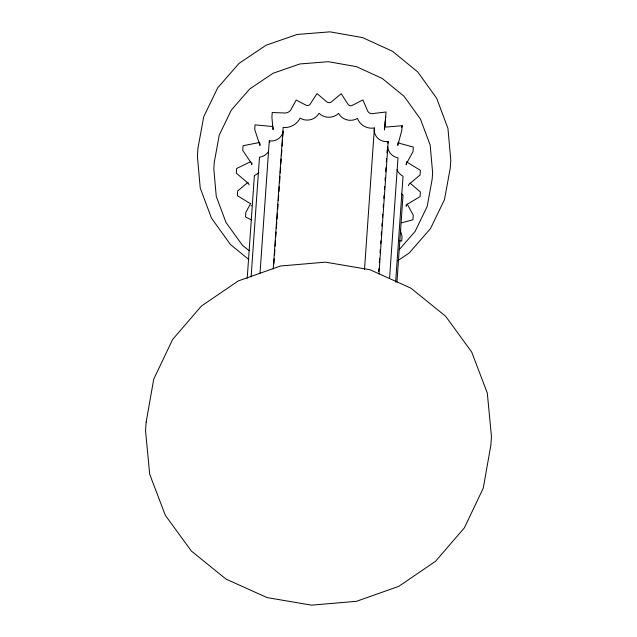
<?xml version="1.0" encoding="UTF-8"?>
<svg xmlns="http://www.w3.org/2000/svg" width="637" height="637" viewBox="0 0 637 637"><rect width="100%" height="100%" fill="white"/><g stroke="black" fill="none" stroke-linecap="round" stroke-linejoin="round"><path stroke-width="0.96" d="M251.91 162.777L251.782 164.641L251.535 163.454L242.737 150.38L243.063 145.73L258.805 142.632A2.078 2.015 4 0 0 259.633 142.186M247.204 278.353L254.402 175.462A12.318 11.928 4 0 0 258.964 172.332M260.111 143.628L259.976 145.491L254.72 129.518L255.047 124.86L271.641 126.429A1.728 1.672 4 0 0 272.883 125.951M251.113 276.888L259.482 157.188A12.318 11.928 4 0 0 268.567 151.367M260.007 273.392L269.284 140.825A11.968 11.585 4 0 0 283.17 131.174L282.756 137.114M273.193 127.543L273.042 129.669L271.903 117.176L272.23 112.518L285.026 113.004A6.903 6.689 4 0 0 290.83 109.795L296.205 100.081L306.19 105.256A3.185 3.089 4 0 0 310.068 104.269L317.027 93.583L326.885 101.952A3.663 3.543 4 0 0 331.328 101.976L341.209 93.703L348.144 104.476A3.177 3.081 4 0 0 352.006 105.495L362.891 99.961L367.653 111.029A4.785 4.634 4 0 0 372.271 113.633L386.07 112.001L384.461 129.98L385.743 116.651M273.233 268.965L283.131 127.496A17.127 16.586 4 0 0 300.083 118.108A13.425 12.995 4 0 0 318.994 113.298A13.895 13.449 4 0 0 338.558 113.402A13.417 12.987 4 0 0 357.461 118.402A15.009 14.532 4 0 0 374.397 127.965A11.968 11.585 4 0 0 388.22 141.438L378.951 274.006M273.894 263.877L274.252 258.797M274.515 254.975L274.873 249.895M275.144 246.073L275.495 240.993M275.773 237.036L276.116 232.083M276.394 228.126L276.808 222.194M277.015 219.224L277.429 213.291M277.7 209.469L278.05 204.381M278.321 200.567L278.68 195.479M278.942 191.657L279.301 186.577M279.571 182.755L279.993 176.688M280.256 172.866L280.614 167.778M280.885 163.964L281.236 158.876M281.506 155.054L281.857 149.974M282.135 146.016L282.541 140.22M364.507 269.435L374.397 127.965M378.689 271.569L378.896 268.599M379.31 262.667L379.588 258.71M380.002 252.77L380.209 249.8M380.623 243.867L380.83 240.897M381.245 234.965L381.452 231.995M381.866 226.063L382.073 223.093M382.495 217.153L382.702 214.191M383.179 207.264L383.394 204.294M383.808 198.362L384.015 195.392M384.43 189.46L384.637 186.49M385.051 180.55L385.258 177.588M385.672 171.648L385.95 167.69M386.364 161.758L386.571 158.788M386.985 152.856L387.192 149.886M397.966 142.632L397.767 145.427L401.804 130.37L402.13 125.712L386.532 127.026A1.728 1.672 4 0 1 384.788 125.33M389.549 278.6L397.99 157.904A13.019 12.605 4 0 1 387.591 146.725M395.641 282.087L403.046 176.234A13.425 12.995 4 0 1 397.018 169.784M396.939 282.247L403.022 195.185A12.23 11.84 4 0 1 401.605 193.974M406.334 162.905L406.207 164.76L406.334 163.932M406.318 204.405L406.191 206.269L406.414 205.464M408.381 185.741L408.946 184.396L420.07 175L420.396 170.342L407.839 162.642A3.185 3.089 4 0 1 406.78 161.336M401.628 127.543L402.13 125.712M250.819 203.275L245.842 212.336L245.516 216.994L251.591 219.972M406.486 163.542L412.983 151.702L413.309 147.051L399.94 143.436A2.779 2.691 4 0 1 398.459 142.234M399.248 249.624L415.077 231.47L427.164 206.499L432.149 179.315L432.619 172.611L430.158 145.077L420.436 119.063L404.097 96.338L382.264 78.462L356.425 66.646L328.334 61.701L299.916 63.955L273.098 73.255L249.712 88.973L231.35 110.042L219.271 135.012L214.287 162.188L213.817 168.901L216.269 196.435L226 222.448L242.331 245.165L249.107 250.715M248.064 182.23L237.681 190.996L237.354 195.655L249.911 203.354M397.711 260.74L409.201 253.016L430.469 228.619L444.459 199.7L450.232 168.232L450.789 160.285L447.946 128.403L436.679 98.273L417.761 71.965L392.48 51.263L362.557 37.583L330.03 31.85L297.113 34.462L266.059 45.235L238.979 63.437L217.719 87.826L203.721 116.746L197.948 148.222L197.398 156.161L200.241 188.05L211.5 218.173L230.419 244.481L248.804 259.538M407.481 204.166L420.062 196.61L420.388 191.952L410.013 183.066M250.261 161.894L236.638 168.487L236.311 173.137L248.478 183.567M401.461 222.799L412.935 219.821L413.262 215.163L407.226 204.103M399.757 240.858L401.708 241.041L402.035 236.383L400.299 229.949M248.836 184.053L249.043 184.913M251.193 205.472L251.225 205.886M269.284 140.825A12.318 11.928 4 0 1 269.865 142.561M387.75 143.166A13.019 12.605 4 0 1 388.22 141.438M146.144 422.148L145.539 430.771L149.703 474.286L165.341 515.325L191.403 551.093L226.111 579.152L267.086 597.594L311.549 605.15L356.465 601.312L398.77 586.351L435.589 561.269L464.405 527.786L483.252 488.189L490.856 445.159L491.461 436.536L487.297 393.021L471.659 351.982L445.597 316.207L410.889 288.155L369.914 269.714L325.451 262.157L280.535 265.995L238.23 280.957L201.411 306.039L172.595 339.521L153.748 379.119L146.144 422.148"/></g></svg>
